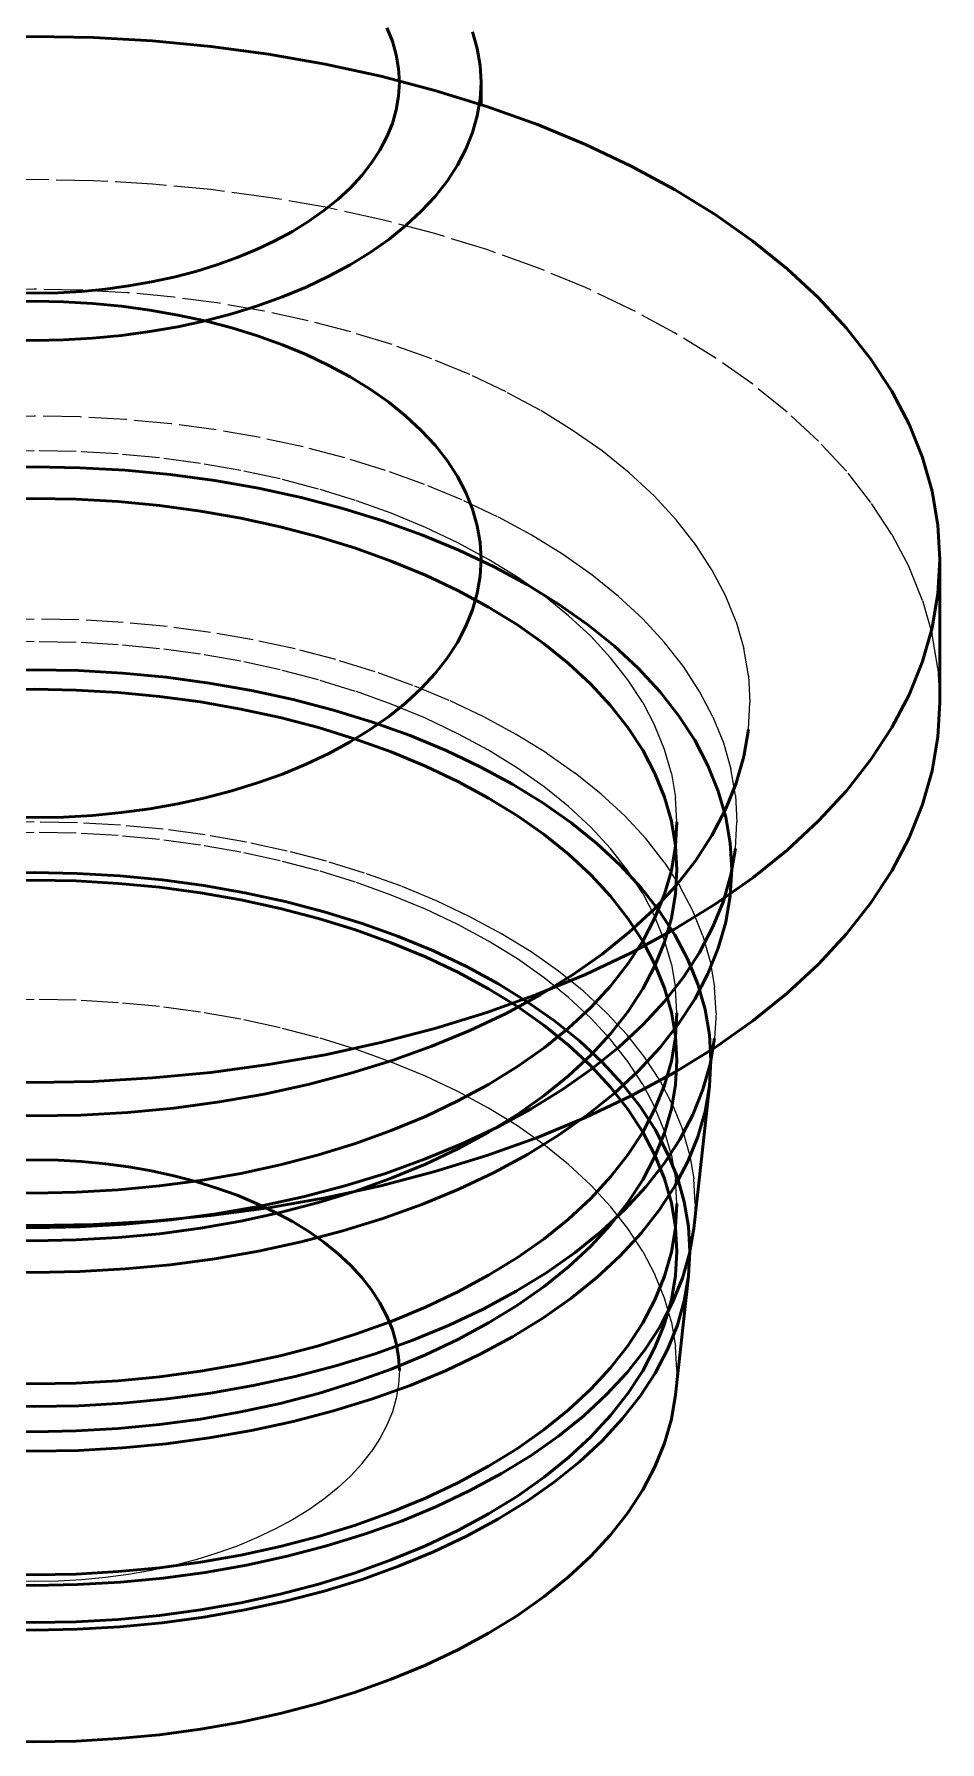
# Model space of a CAD drawing. Header units: millimetres. Extents: x 0 to 420, y 0 to 297.
# Drawn here: x 303 to 334, y 183.2 to 241.6 of the extents above; entities that cross this region are included whole.
import ezdxf

# ---------------------------------------------------------------- set-up
doc = ezdxf.new("R2010")
doc.units = ezdxf.units.MM
doc.linetypes.add('DASHED', pattern=[1.524, 1.27, -0.254])
doc.layers.add('OCULTA', color=8, linetype='DASHED', lineweight=25)
doc.layers.add('VISIBLE', color=7, linetype='CONTINUOUS', lineweight=50)

msp = doc.modelspace()

# ---------------------------------------------------------------- linework, layer by layer
at = {"layer": 'OCULTA'}
for p, q in [((303, 236.648), (300.973, 236.61)), ((305.027, 236.61), (303, 236.648)), ((307.046, 236.495), (305.027, 236.61)), ((309.048, 236.305), (307.046, 236.495)), ((311.023, 236.039), (309.048, 236.305)), ((312.965, 235.699), (311.023, 236.039)), ((314.863, 235.286), (312.965, 235.699)), ((316.711, 234.803), (314.863, 235.286)), ((318.5, 234.251), (316.711, 234.803)), ((320.223, 233.632), (318.5, 234.251)), ((321.872, 232.95), (320.223, 233.632)), ((303, 232.896), (301.398, 232.865)), ((304.602, 232.865), (303, 232.896)), ((306.198, 232.775), (304.602, 232.865)), ((307.78, 232.624), (306.198, 232.775)), ((309.341, 232.414), (307.78, 232.624)), ((323.44, 232.207), (321.872, 232.95)), ((310.875, 232.145), (309.341, 232.414)), ((312.376, 231.819), (310.875, 232.145)), ((324.92, 231.406), (323.44, 232.207)), ((313.836, 231.437), (312.376, 231.819)), ((315.25, 231.001), (313.836, 231.437)), ((316.611, 230.512), (315.25, 231.001)), ((326.307, 230.551), (324.92, 231.406)), ((317.915, 229.973), (316.611, 230.512)), ((327.594, 229.646), (326.307, 230.551)), ((319.154, 229.385), (317.915, 229.973)), ((320.324, 228.753), (319.154, 229.385)), ((328.776, 228.694), (327.594, 229.646)), ((303, 228.555), (301.427, 228.526)), ((304.573, 228.526), (303, 228.555)), ((306.14, 228.437), (304.573, 228.526)), ((321.42, 228.077), (320.324, 228.753)), ((329.847, 227.7), (328.776, 228.694)), ((307.693, 228.289), (306.14, 228.437)), ((309.226, 228.082), (307.693, 228.289)), ((310.732, 227.818), (309.226, 228.082)), ((322.437, 227.362), (321.42, 228.077)), ((303, 227.37), (301.561, 227.343)), ((304.439, 227.343), (303, 227.37)), ((305.872, 227.261), (304.439, 227.343)), ((312.205, 227.498), (310.732, 227.818)), ((313.639, 227.123), (312.205, 227.498)), ((323.371, 226.609), (322.437, 227.362)), ((330.803, 226.667), (329.847, 227.7)), ((307.292, 227.126), (305.872, 227.261)), ((308.694, 226.937), (307.292, 227.126)), ((310.072, 226.696), (308.694, 226.937)), ((315.027, 226.695), (313.639, 227.123)), ((311.419, 226.403), (310.072, 226.696)), ((312.73, 226.06), (311.419, 226.403)), ((316.363, 226.215), (315.027, 226.695)), ((317.643, 225.686), (316.363, 226.215)), ((324.218, 225.823), (323.371, 226.609)), ((331.64, 225.6), (330.803, 226.667)), ((314, 225.668), (312.73, 226.06)), ((315.223, 225.229), (314, 225.668)), ((318.86, 225.109), (317.643, 225.686)), ((324.218, 225.823), (324.973, 225.007)), ((332.355, 224.504), (331.64, 225.6)), ((316.393, 224.745), (315.223, 225.229)), ((320.008, 224.488), (318.86, 225.109)), ((325.635, 224.164), (324.973, 225.007)), ((317.506, 224.218), (316.393, 224.745)), ((321.084, 223.825), (320.008, 224.488)), ((332.355, 224.504), (332.944, 223.383)), ((318.556, 223.65), (317.506, 224.218)), ((322.083, 223.122), (321.084, 223.825)), ((326.2, 223.297), (325.635, 224.164)), ((319.54, 223.043), (318.556, 223.65)), ((326.665, 222.412), (326.2, 223.297)), ((333.404, 222.242), (332.944, 223.383)), ((320.454, 222.4), (319.54, 223.043)), ((323, 222.384), (322.083, 223.122)), ((321.292, 221.725), (320.454, 222.4)), ((323, 222.384), (323.831, 221.612)), ((327.029, 221.51), (326.665, 222.412)), ((333.404, 222.242), (333.735, 221.087)), ((303, 221.611), (301.474, 221.582)), ((304.526, 221.582), (303, 221.611)), ((306.046, 221.496), (304.526, 221.582)), ((307.553, 221.352), (306.046, 221.496)), ((321.292, 221.725), (322.053, 221.019)), ((324.573, 220.81), (323.831, 221.612)), ((327.029, 221.51), (327.29, 220.597)), ((309.041, 221.152), (307.553, 221.352)), ((310.502, 220.896), (309.041, 221.152)), ((322.731, 220.286), (322.053, 221.019)), ((333.934, 219.921), (333.735, 221.087)), ((303, 220.838), (301.561, 220.811)), ((304.439, 220.811), (303, 220.838)), ((305.872, 220.729), (304.439, 220.811)), ((307.292, 220.594), (305.872, 220.729)), ((308.694, 220.405), (307.292, 220.594)), ((310.072, 220.164), (308.694, 220.405)), ((311.932, 220.585), (310.502, 220.896)), ((313.323, 220.221), (311.932, 220.585)), ((325.223, 219.983), (324.573, 220.81)), ((327.448, 219.676), (327.29, 220.597)), ((311.419, 219.871), (310.072, 220.164)), ((312.73, 219.528), (311.419, 219.871)), ((314.67, 219.806), (313.323, 220.221)), ((315.967, 219.34), (314.67, 219.806)), ((323.325, 219.529), (322.731, 220.286)), ((325.777, 219.132), (325.223, 219.983)), ((333.934, 219.921), (334, 218.751)), ((314, 219.136), (312.73, 219.528)), ((317.208, 218.827), (315.967, 219.34)), ((323.832, 218.751), (323.325, 219.529)), ((327.448, 219.676), (327.5, 218.751)), ((315.223, 218.697), (314, 219.136)), ((316.393, 218.213), (315.223, 218.697)), ((318.389, 218.267), (317.208, 218.827)), ((323.832, 218.751), (324.25, 217.956)), ((326.234, 218.262), (325.777, 219.132)), ((327.448, 217.825), (327.5, 218.751)), ((317.506, 217.686), (316.393, 218.213)), ((319.503, 217.664), (318.389, 218.267)), ((326.234, 218.262), (326.591, 217.377)), ((318.556, 217.118), (317.506, 217.686)), ((320.547, 217.021), (319.503, 217.664)), ((324.577, 217.146), (324.25, 217.956)), ((319.54, 216.511), (318.556, 217.118)), ((320.547, 217.021), (321.516, 216.339)), ((324.812, 216.326), (324.577, 217.146)), ((326.591, 217.377), (326.848, 216.481)), ((320.454, 215.868), (319.54, 216.511)), ((322.406, 215.622), (321.516, 216.339)), ((324.812, 216.326), (324.953, 215.499)), ((327.002, 215.576), (326.848, 216.481)), ((321.292, 215.193), (320.454, 215.868)), ((321.292, 215.193), (322.053, 214.487)), ((323.212, 214.874), (322.406, 215.622)), ((325, 214.668), (324.953, 215.499)), ((327.002, 215.576), (327.054, 214.668)), ((303, 214.667), (301.52, 214.639)), ((304.48, 214.639), (303, 214.667)), ((305.953, 214.555), (304.48, 214.639)), ((307.414, 214.416), (305.953, 214.555)), ((322.731, 213.754), (322.053, 214.487)), ((323.212, 214.874), (323.932, 214.096)), ((327.002, 213.76), (327.054, 214.668)), ((303, 214.306), (301.561, 214.279)), ((304.439, 214.279), (303, 214.306)), ((305.872, 214.197), (304.439, 214.279)), ((307.292, 214.062), (305.872, 214.197)), ((308.694, 213.873), (307.292, 214.062)), ((308.856, 214.222), (307.414, 214.416)), ((310.273, 213.974), (308.856, 214.222)), ((311.658, 213.672), (310.273, 213.974)), ((324.563, 213.293), (323.932, 214.096)), ((310.072, 213.632), (308.694, 213.873)), ((311.419, 213.339), (310.072, 213.632)), ((312.73, 212.996), (311.419, 213.339)), ((313.007, 213.32), (311.658, 213.672)), ((314.312, 212.917), (313.007, 213.32)), ((323.325, 212.997), (322.731, 213.754)), ((314, 212.604), (312.73, 212.996)), ((315.57, 212.465), (314.312, 212.917)), ((323.832, 212.219), (323.325, 212.997)), ((324.563, 213.293), (325.101, 212.468)), ((315.223, 212.165), (314, 212.604)), ((316.393, 211.681), (315.223, 212.165)), ((316.773, 211.967), (315.57, 212.465)), ((323.832, 212.219), (324.25, 211.424)), ((325.544, 211.624), (325.101, 212.468)), ((317.506, 211.154), (316.393, 211.681)), ((317.918, 211.425), (316.773, 211.967)), ((325.891, 210.765), (325.544, 211.624)), ((318.556, 210.586), (317.506, 211.154)), ((318.998, 210.841), (317.918, 211.425)), ((324.577, 210.614), (324.25, 211.424)), ((319.54, 209.979), (318.556, 210.586)), ((320.01, 210.217), (318.998, 210.841)), ((324.812, 209.794), (324.577, 210.614)), ((325.891, 210.765), (326.14, 209.895)), ((320.454, 209.336), (319.54, 209.979)), ((320.95, 209.556), (320.01, 210.217)), ((324.812, 209.794), (324.953, 208.967)), ((326.14, 209.895), (326.289, 209.017)), ((321.292, 208.661), (320.454, 209.336)), ((321.812, 208.861), (320.95, 209.556)), ((321.292, 208.661), (322.053, 207.955)), ((322.594, 208.135), (321.812, 208.861)), ((325, 208.136), (324.953, 208.967)), ((326.339, 208.136), (326.289, 209.017)), ((303, 208.59), (301.561, 208.563)), ((304.439, 208.563), (303, 208.59)), ((305.872, 208.482), (304.439, 208.563)), ((307.292, 208.346), (305.872, 208.482)), ((308.694, 208.158), (307.292, 208.346)), ((310.072, 207.916), (308.694, 208.158)), ((323.292, 207.382), (322.594, 208.135)), ((326.339, 208.136), (326.289, 207.255)), ((311.419, 207.624), (310.072, 207.916)), ((312.73, 207.281), (311.419, 207.624)), ((322.731, 207.222), (322.053, 207.955)), ((314, 206.889), (312.73, 207.281)), ((315.223, 206.45), (314, 206.889)), ((323.325, 206.465), (322.731, 207.222)), ((323.903, 206.603), (323.292, 207.382)), ((316.393, 205.966), (315.223, 206.45)), ((323.832, 205.687), (323.325, 206.465)), ((324.424, 205.803), (323.903, 206.603)), ((317.506, 205.438), (316.393, 205.966)), ((324.854, 204.985), (324.424, 205.803)), ((318.556, 204.87), (317.506, 205.438)), ((323.832, 205.687), (324.25, 204.892)), ((319.54, 204.264), (318.556, 204.87)), ((324.577, 204.082), (324.25, 204.892)), ((324.854, 204.985), (325.19, 204.153)), ((320.454, 203.621), (319.54, 204.264)), ((324.812, 203.262), (324.577, 204.082)), ((325.431, 203.309), (325.19, 204.153)), ((321.292, 202.945), (320.454, 203.621)), ((321.292, 202.945), (322.053, 202.24)), ((324.812, 203.262), (324.953, 202.435)), ((325.431, 203.309), (325.577, 202.459)), ((322.731, 201.507), (322.053, 202.24)), ((325, 201.604), (324.953, 202.435)), ((325.625, 201.604), (325.577, 202.459)), ((323.325, 200.749), (322.731, 201.507)), ((325.625, 201.604), (325.577, 200.75)), ((323.832, 199.972), (323.325, 200.749)), ((323.832, 199.972), (324.25, 199.176)), ((324.577, 198.367), (324.25, 199.176)), ((324.812, 197.547), (324.577, 198.367)), ((324.812, 197.547), (324.953, 196.719)), ((325, 195.889), (324.953, 196.719)), ((315.5, 195.889), (315.473, 195.417)), ((325, 195.889), (324.953, 195.058)), ((315.473, 195.417), (315.393, 194.947)), ((315.393, 194.947), (315.26, 194.481)), ((315.074, 194.021), (314.837, 193.569)), ((315.26, 194.481), (315.074, 194.021)), ((314.837, 193.569), (314.548, 193.127)), ((314.211, 192.697), (314.548, 193.127)), ((313.825, 192.28), (313.393, 191.879)), ((314.211, 192.697), (313.825, 192.28)), ((313.393, 191.879), (312.917, 191.495)), ((312.398, 191.13), (311.839, 190.786)), ((312.917, 191.495), (312.398, 191.13)), ((311.839, 190.786), (311.242, 190.463)), ((310.61, 190.163), (309.945, 189.888)), ((311.242, 190.463), (310.61, 190.163)), ((308.529, 189.416), (307.784, 189.221)), ((309.25, 189.639), (308.529, 189.416)), ((309.945, 189.888), (309.25, 189.639)), ((305.439, 188.811), (304.632, 188.734)), ((306.235, 188.918), (305.439, 188.811)), ((307.018, 189.055), (306.235, 188.918)), ((307.784, 189.221), (307.018, 189.055)), ((303, 188.672), (302.182, 188.687)), ((303.818, 188.687), (303, 188.672)), ((304.632, 188.734), (303.818, 188.687))]:
    msp.add_line(p, q, dxfattribs=at)
at = {"layer": 'VISIBLE'}
for p, q in [((303, 241.547), (300.973, 241.509)), ((305.027, 241.509), (303, 241.547)), ((307.046, 241.394), (305.027, 241.509)), ((309.048, 241.204), (307.046, 241.394)), ((315.074, 241.847), (315.26, 241.387)), ((315.26, 241.387), (315.393, 240.922)), ((318.006, 241.703), (318.169, 241.133)), ((318.006, 241.703), (318.169, 241.133)), ((311.023, 240.938), (309.048, 241.204)), ((312.965, 240.598), (311.023, 240.938)), ((315.473, 240.452), (315.393, 240.922)), ((318.169, 241.133), (318.267, 240.557)), ((318.169, 241.133), (318.169, 241.133)), ((318.169, 241.133), (318.267, 240.557)), ((314.863, 240.185), (312.965, 240.598)), ((316.711, 239.702), (314.863, 240.185)), ((315.5, 239.98), (315.473, 240.452)), ((318.3, 239.98), (318.267, 240.557)), ((318.267, 240.557), (318.267, 240.557)), ((318.267, 240.557), (318.3, 239.98)), ((315.5, 239.98), (315.473, 239.508)), ((318.5, 239.15), (316.711, 239.702)), ((318.3, 239.98), (318.267, 239.402)), ((318.3, 239.98), (318.3, 239.98)), ((318.3, 239.98), (318.3, 239.211)), ((315.393, 239.038), (315.26, 238.572)), ((315.473, 239.508), (315.393, 239.038)), ((318.169, 238.827), (318.267, 239.402)), ((318.3, 239.211), (318.3, 239.211)), ((318.3, 239.211), (318.3, 239.211)), ((318.3, 239.211), (318.3, 239.211)), ((318.3, 239.211), (318.3, 239.211)), ((318.3, 239.211), (318.3, 239.211)), ((318.3, 239.211), (318.3, 239.211)), ((318.3, 239.211), (318.3, 239.211)), ((318.3, 239.211), (318.3, 239.211)), ((318.3, 239.211), (318.3, 239.211)), ((318.3, 239.211), (318.3, 239.211)), ((318.3, 239.211), (318.3, 239.211)), ((318.3, 239.211), (318.3, 239.211)), ((318.3, 239.211), (318.3, 239.211)), ((318.3, 239.211), (318.5, 239.15)), ((320.223, 238.531), (318.5, 239.15)), ((318.5, 239.15), (318.5, 239.15)), ((318.5, 239.15), (320.223, 238.531)), ((315.26, 238.572), (315.074, 238.112)), ((318.169, 238.827), (318.006, 238.256)), ((321.872, 237.849), (320.223, 238.531)), ((320.223, 238.531), (320.223, 238.531)), ((320.223, 238.531), (321.872, 237.849)), ((315.074, 238.112), (314.837, 237.66)), ((318.006, 238.256), (317.779, 237.693)), ((323.44, 237.106), (321.872, 237.849)), ((321.872, 237.849), (321.872, 237.849)), ((321.872, 237.849), (323.44, 237.106)), ((314.837, 237.66), (314.548, 237.218)), ((317.488, 237.14), (317.779, 237.693)), ((314.211, 236.788), (313.825, 236.371)), ((314.211, 236.788), (314.548, 237.218)), ((317.488, 237.14), (317.135, 236.599)), ((324.92, 236.305), (323.44, 237.106)), ((323.44, 237.106), (323.44, 237.106)), ((323.44, 237.106), (324.92, 236.305)), ((313.825, 236.371), (313.393, 235.97)), ((317.135, 236.599), (316.722, 236.073)), ((326.307, 235.45), (324.92, 236.305)), ((324.92, 236.305), (324.92, 236.305)), ((324.92, 236.305), (326.307, 235.45)), ((312.917, 235.586), (312.398, 235.221)), ((313.393, 235.97), (312.917, 235.586)), ((316.25, 235.563), (315.721, 235.072)), ((316.722, 236.073), (316.25, 235.563)), ((312.398, 235.221), (311.839, 234.876)), ((315.721, 235.072), (315.138, 234.602)), ((327.594, 234.545), (326.307, 235.45)), ((326.307, 235.45), (326.307, 235.45)), ((326.307, 235.45), (327.594, 234.545)), ((311.242, 234.554), (310.61, 234.254)), ((311.839, 234.876), (311.242, 234.554)), ((315.138, 234.602), (314.503, 234.155)), ((328.776, 233.593), (327.594, 234.545)), ((327.594, 234.545), (327.594, 234.545)), ((327.594, 234.545), (328.776, 233.593)), ((309.945, 233.979), (309.25, 233.73)), ((310.61, 234.254), (309.945, 233.979)), ((314.503, 234.155), (313.819, 233.733)), ((307.784, 233.312), (307.018, 233.146)), ((308.529, 233.507), (307.784, 233.312)), ((309.25, 233.73), (308.529, 233.507)), ((313.088, 233.338), (312.314, 232.971)), ((313.819, 233.733), (313.088, 233.338)), ((329.847, 232.599), (328.776, 233.593)), ((328.776, 233.593), (328.776, 233.593)), ((328.776, 233.593), (329.847, 232.599)), ((303, 232.763), (302.182, 232.778)), ((303.818, 232.778), (303, 232.763)), ((304.632, 232.824), (303.818, 232.778)), ((305.439, 232.901), (304.632, 232.824)), ((306.235, 233.009), (305.439, 232.901)), ((307.018, 233.146), (306.235, 233.009)), ((311.5, 232.635), (310.65, 232.33)), ((312.314, 232.971), (311.5, 232.635)), ((330.803, 231.566), (329.847, 232.599)), ((329.847, 232.599), (329.847, 232.599)), ((329.847, 232.599), (330.803, 231.566)), ((303, 232.483), (301.999, 232.464)), ((304.001, 232.464), (303, 232.483)), ((304.997, 232.407), (304.001, 232.464)), ((305.985, 232.313), (304.997, 232.407)), ((306.96, 232.182), (305.985, 232.313)), ((307.918, 232.014), (306.96, 232.182)), ((308.855, 231.811), (307.918, 232.014)), ((309.767, 232.057), (308.855, 231.818)), ((310.65, 232.33), (309.767, 232.057)), ((306.96, 231.447), (305.985, 231.316)), ((307.918, 231.615), (306.96, 231.447)), ((308.855, 231.818), (307.918, 231.615)), ((309.767, 231.572), (308.855, 231.811)), ((310.65, 231.3), (309.767, 231.572)), ((331.64, 230.499), (330.803, 231.566)), ((330.803, 231.566), (330.803, 231.566)), ((330.803, 231.566), (331.64, 230.499)), ((303, 231.146), (301.999, 231.165)), ((304.001, 231.165), (303, 231.146)), ((304.997, 231.222), (304.001, 231.165)), ((305.985, 231.316), (304.997, 231.222)), ((311.5, 230.994), (310.65, 231.3)), ((312.314, 230.658), (311.5, 230.994)), ((313.088, 230.291), (312.314, 230.658)), ((313.819, 229.896), (313.088, 230.291)), ((332.355, 229.403), (331.64, 230.499)), ((331.64, 230.499), (331.64, 230.499)), ((331.64, 230.499), (332.355, 229.403)), ((314.503, 229.474), (313.819, 229.896)), ((315.138, 229.027), (314.503, 229.474)), ((332.355, 229.403), (332.944, 228.282)), ((332.355, 229.403), (332.355, 229.403)), ((332.355, 229.403), (332.944, 228.282)), ((315.721, 228.557), (315.138, 229.027)), ((316.25, 228.066), (315.721, 228.557)), ((316.25, 228.066), (316.722, 227.557)), ((333.404, 227.141), (332.944, 228.282)), ((332.944, 228.282), (332.944, 228.282)), ((332.944, 228.282), (333.404, 227.141)), ((317.135, 227.03), (316.722, 227.557)), ((303, 226.819), (301.439, 226.79)), ((304.561, 226.79), (303, 226.819)), ((306.116, 226.701), (304.561, 226.79)), ((317.135, 227.03), (317.488, 226.489)), ((333.404, 227.141), (333.735, 225.986)), ((333.404, 227.141), (333.404, 227.141)), ((333.404, 227.141), (333.735, 225.986)), ((307.658, 226.555), (306.116, 226.701)), ((309.179, 226.35), (307.658, 226.555)), ((310.674, 226.088), (309.179, 226.35)), ((317.488, 226.489), (317.779, 225.936)), ((303, 225.737), (301.561, 225.71)), ((304.439, 225.71), (303, 225.737)), ((305.872, 225.628), (304.439, 225.71)), ((307.292, 225.493), (305.872, 225.628)), ((312.137, 225.77), (310.674, 226.088)), ((313.56, 225.398), (312.137, 225.77)), ((318.006, 225.373), (317.779, 225.936)), ((333.934, 224.82), (333.735, 225.986)), ((333.735, 225.986), (333.735, 225.986)), ((333.735, 225.986), (333.934, 224.82)), ((308.694, 225.304), (307.292, 225.493)), ((310.072, 225.063), (308.694, 225.304)), ((311.419, 224.77), (310.072, 225.063)), ((314.937, 224.973), (313.56, 225.398)), ((318.006, 225.373), (318.169, 224.803)), ((312.73, 224.427), (311.419, 224.77)), ((314, 224.035), (312.73, 224.427)), ((316.264, 224.496), (314.937, 224.973)), ((317.534, 223.971), (316.264, 224.496)), ((318.169, 224.803), (318.267, 224.227)), ((333.934, 224.82), (334, 223.65)), ((333.934, 224.82), (333.934, 224.82)), ((333.934, 224.82), (334, 223.65)), ((315.223, 223.596), (314, 224.035)), ((318.742, 223.399), (317.534, 223.971)), ((318.3, 223.65), (318.267, 224.227)), ((316.393, 223.112), (315.223, 223.596)), ((318.3, 223.65), (318.267, 223.072)), ((319.882, 222.782), (318.742, 223.399)), ((333.934, 222.479), (334, 223.65)), ((334, 223.65), (334, 223.65)), ((334, 223.65), (334, 218.751)), ((317.506, 222.585), (316.393, 223.112)), ((318.169, 222.497), (318.267, 223.072)), ((320.95, 222.124), (319.882, 222.782)), ((318.556, 222.017), (317.506, 222.585)), ((318.169, 222.497), (318.006, 221.926)), ((321.941, 221.426), (320.95, 222.124)), ((333.934, 222.479), (333.735, 221.313)), ((318.006, 221.926), (317.779, 221.363)), ((319.54, 221.41), (318.556, 222.017)), ((317.488, 220.81), (317.779, 221.363)), ((320.454, 220.767), (319.54, 221.41)), ((322.851, 220.693), (321.941, 221.426)), ((333.735, 221.313), (333.404, 220.158)), ((317.488, 220.81), (317.135, 220.269)), ((321.292, 220.092), (320.454, 220.767)), ((322.851, 220.693), (323.676, 219.927)), ((303, 219.875), (301.485, 219.846)), ((304.515, 219.846), (303, 219.875)), ((306.023, 219.761), (304.515, 219.846)), ((307.518, 219.618), (306.023, 219.761)), ((316.722, 219.743), (316.25, 219.233)), ((317.135, 220.269), (316.722, 219.743)), ((321.292, 220.092), (322.053, 219.386)), ((324.413, 219.132), (323.676, 219.927)), ((333.404, 220.158), (332.944, 219.017)), ((303, 219.205), (301.561, 219.178)), ((304.439, 219.178), (303, 219.205)), ((305.872, 219.096), (304.439, 219.178)), ((308.994, 219.419), (307.518, 219.618)), ((310.445, 219.165), (308.994, 219.419)), ((311.863, 218.857), (310.445, 219.165)), ((316.25, 219.233), (315.721, 218.742)), ((322.731, 218.653), (322.053, 219.386)), ((307.292, 218.961), (305.872, 219.096)), ((308.694, 218.772), (307.292, 218.961)), ((310.072, 218.531), (308.694, 218.772)), ((313.244, 218.496), (311.863, 218.857)), ((315.721, 218.742), (315.138, 218.272)), ((323.325, 217.896), (322.731, 218.653)), ((325.058, 218.31), (324.413, 219.132)), ((332.355, 217.897), (332.944, 219.017)), ((333.934, 217.58), (334, 218.751)), ((334, 218.751), (333.934, 217.58)), ((334, 218.751), (334, 218.751)), ((311.419, 218.238), (310.072, 218.531)), ((312.73, 217.895), (311.419, 218.238)), ((314.58, 218.084), (313.244, 218.496)), ((315.138, 218.272), (314.503, 217.825)), ((315.867, 217.621), (314.58, 218.084)), ((325.608, 217.466), (325.058, 218.31)), ((314, 217.503), (312.73, 217.895)), ((313.819, 217.403), (313.088, 217.008)), ((314.503, 217.825), (313.819, 217.403)), ((315.223, 217.064), (314, 217.503)), ((317.099, 217.112), (315.867, 217.621)), ((323.832, 217.118), (323.325, 217.896)), ((326.061, 216.603), (325.608, 217.466)), ((327.448, 217.825), (327.29, 216.904)), ((332.355, 217.897), (331.64, 216.8)), ((333.934, 217.58), (333.735, 216.414)), ((333.934, 217.58), (333.735, 216.414)), ((333.934, 217.58), (333.934, 217.58)), ((313.088, 217.008), (312.314, 216.642)), ((316.393, 216.58), (315.223, 217.064)), ((318.271, 216.557), (317.099, 217.112)), ((323.832, 217.118), (324.25, 216.323)), ((327.29, 216.904), (327.029, 215.991)), ((311.5, 216.305), (310.65, 216)), ((312.314, 216.642), (311.5, 216.305)), ((317.506, 216.053), (316.393, 216.58)), ((319.377, 215.958), (318.271, 216.557)), ((324.577, 215.513), (324.25, 216.323)), ((326.061, 216.603), (326.416, 215.724)), ((331.64, 216.8), (330.803, 215.734)), ((333.735, 216.414), (333.404, 215.259)), ((333.735, 216.414), (333.404, 215.259)), ((333.735, 216.414), (333.735, 216.414)), ((309.767, 215.727), (308.855, 215.489)), ((310.65, 216), (309.767, 215.727)), ((318.556, 215.485), (317.506, 216.053)), ((320.413, 215.32), (319.377, 215.958)), ((326.416, 215.724), (326.671, 214.834)), ((327.029, 215.991), (326.665, 215.09)), ((330.803, 215.734), (329.847, 214.701)), ((306.96, 215.117), (305.985, 214.986)), ((307.918, 215.285), (306.96, 215.117)), ((308.855, 215.489), (307.918, 215.285)), ((319.54, 214.878), (318.556, 215.485)), ((321.375, 214.643), (320.413, 215.32)), ((324.812, 214.693), (324.577, 215.513)), ((326.665, 215.09), (326.2, 214.204)), ((333.404, 215.259), (332.944, 214.118)), ((333.404, 215.259), (332.944, 214.118)), ((333.404, 215.259), (333.404, 215.259)), ((303, 214.816), (301.999, 214.835)), ((304.001, 214.835), (303, 214.816)), ((304.997, 214.892), (304.001, 214.835)), ((305.985, 214.986), (304.997, 214.892)), ((320.454, 214.235), (319.54, 214.878)), ((322.257, 213.932), (321.375, 214.643)), ((324.812, 214.693), (324.953, 213.866)), ((325, 214.668), (324.953, 213.837)), ((326.824, 213.937), (326.671, 214.834)), ((329.847, 214.701), (328.776, 213.706)), ((321.292, 213.56), (320.454, 214.235)), ((323.058, 213.189), (322.257, 213.932)), ((326.2, 214.204), (325.635, 213.338)), ((326.824, 213.937), (326.875, 213.035)), ((332.355, 212.998), (332.944, 214.118)), ((332.944, 214.118), (332.355, 212.998)), ((332.944, 214.118), (332.944, 214.118)), ((321.292, 213.56), (322.053, 212.854)), ((324.953, 213.837), (324.812, 213.01)), ((325, 213.035), (324.953, 213.866)), ((325.635, 213.338), (324.973, 212.494)), ((327.002, 213.76), (326.848, 212.855)), ((328.776, 213.706), (327.594, 212.754)), ((303, 212.931), (301.532, 212.903)), ((304.468, 212.903), (303, 212.931)), ((305.93, 212.82), (304.468, 212.903)), ((307.379, 212.682), (305.93, 212.82)), ((322.731, 212.121), (322.053, 212.854)), ((323.058, 213.189), (323.772, 212.417)), ((324.812, 213.01), (324.577, 212.19)), ((325, 213.035), (324.953, 212.204)), ((327.594, 212.754), (326.307, 211.849)), ((326.591, 211.959), (326.848, 212.855)), ((326.824, 212.134), (326.875, 213.035)), ((332.355, 212.998), (331.64, 211.901)), ((332.355, 212.998), (331.64, 211.901)), ((332.355, 212.998), (332.355, 212.998)), ((303, 212.673), (301.561, 212.646)), ((304.439, 212.646), (303, 212.673)), ((305.872, 212.564), (304.439, 212.646)), ((307.292, 212.429), (305.872, 212.564)), ((308.694, 212.24), (307.292, 212.429)), ((308.81, 212.489), (307.379, 212.682)), ((310.072, 211.999), (308.694, 212.24)), ((310.215, 212.243), (308.81, 212.489)), ((311.59, 211.944), (310.215, 212.243)), ((324.398, 211.62), (323.772, 212.417)), ((324.973, 212.494), (324.218, 211.678)), ((324.577, 212.19), (324.25, 211.381)), ((324.953, 212.204), (324.812, 211.377)), ((326.824, 212.134), (326.671, 211.236)), ((311.419, 211.706), (310.072, 211.999)), ((312.73, 211.363), (311.419, 211.706)), ((312.928, 211.594), (311.59, 211.944)), ((314.223, 211.194), (312.928, 211.594)), ((323.325, 211.364), (322.731, 212.121)), ((324.218, 211.678), (323.371, 210.892)), ((324.398, 211.62), (324.932, 210.801)), ((326.307, 211.849), (324.92, 210.994)), ((326.591, 211.959), (326.234, 211.074)), ((331.64, 211.901), (330.803, 210.835)), ((331.64, 211.901), (330.803, 210.835)), ((331.64, 211.901), (331.64, 211.901)), ((314, 210.971), (312.73, 211.363)), ((315.223, 210.532), (314, 210.971)), ((315.471, 210.747), (314.223, 211.194)), ((323.832, 210.586), (323.325, 211.364)), ((324.92, 210.994), (323.44, 210.193)), ((323.832, 210.585), (324.25, 211.381)), ((324.812, 211.377), (324.577, 210.557)), ((326.234, 211.074), (325.777, 210.204)), ((326.416, 210.346), (326.671, 211.236)), ((316.393, 210.048), (315.223, 210.532)), ((316.665, 210.253), (315.471, 210.747)), ((323.371, 210.892), (322.437, 210.14)), ((323.832, 210.585), (323.325, 209.807)), ((323.832, 210.586), (324.25, 209.791)), ((324.577, 210.557), (324.25, 209.748)), ((324.932, 210.801), (325.372, 209.964)), ((330.803, 210.835), (329.847, 209.802)), ((330.803, 210.835), (329.847, 209.802)), ((330.803, 210.835), (330.803, 210.835)), ((317.506, 209.521), (316.393, 210.048)), ((317.8, 209.715), (316.665, 210.253)), ((322.437, 210.14), (321.42, 209.424)), ((323.44, 210.193), (321.872, 209.45)), ((323.325, 209.807), (322.731, 209.05)), ((325.777, 210.204), (325.223, 209.354)), ((325.372, 209.964), (325.716, 209.112)), ((326.416, 210.346), (326.061, 209.468)), ((329.847, 209.802), (328.776, 208.807)), ((329.847, 209.802), (328.776, 208.807)), ((329.847, 209.802), (329.847, 209.802)), ((318.556, 208.953), (317.506, 209.521)), ((318.872, 209.135), (317.8, 209.715)), ((321.872, 209.45), (320.223, 208.768)), ((321.42, 209.424), (320.324, 208.749)), ((323.832, 208.952), (324.25, 209.748)), ((324.577, 208.981), (324.25, 209.791)), ((325.223, 209.354), (324.573, 208.526)), ((326.061, 209.468), (325.608, 208.604)), ((320.223, 208.768), (318.5, 208.15)), ((319.54, 208.346), (318.556, 208.953)), ((319.876, 208.516), (318.872, 209.135)), ((320.324, 208.749), (319.154, 208.116)), ((322.731, 209.05), (322.053, 208.317)), ((323.832, 208.952), (323.325, 208.174)), ((324.812, 208.161), (324.577, 208.981)), ((325.963, 208.249), (325.716, 209.112)), ((328.776, 208.807), (327.594, 207.855)), ((328.776, 208.807), (327.594, 207.855)), ((328.776, 208.807), (328.776, 208.807)), ((318.5, 208.15), (316.711, 207.597)), ((319.154, 208.116), (317.915, 207.529)), ((320.454, 207.704), (319.54, 208.346)), ((320.808, 207.86), (319.876, 208.516)), ((321.292, 207.611), (322.053, 208.317)), ((323.325, 208.174), (322.731, 207.417)), ((324.573, 208.526), (323.831, 207.724)), ((324.812, 208.161), (324.953, 207.334)), ((325, 208.136), (324.953, 207.305)), ((325.608, 208.604), (325.058, 207.76)), ((325.963, 208.249), (326.111, 207.378)), ((316.711, 207.597), (314.863, 207.114)), ((317.915, 207.529), (316.611, 206.989)), ((321.292, 207.028), (320.454, 207.704)), ((321.292, 207.611), (320.454, 206.936)), ((321.664, 207.171), (320.808, 207.86)), ((323, 206.953), (323.831, 207.724)), ((325.058, 207.76), (324.413, 206.939)), ((327.594, 207.855), (326.307, 206.95)), ((327.594, 207.855), (326.307, 206.95)), ((327.594, 207.855), (327.594, 207.855)), ((314.863, 207.114), (312.965, 206.702)), ((316.611, 206.989), (315.25, 206.501)), ((320.454, 206.936), (319.54, 206.293)), ((321.292, 207.028), (322.053, 206.322)), ((322.439, 206.451), (321.664, 207.171)), ((322.731, 207.417), (322.053, 206.684)), ((323, 206.953), (322.083, 206.214)), ((324.413, 206.939), (323.676, 206.143)), ((324.953, 207.305), (324.812, 206.478)), ((326.307, 206.95), (324.92, 206.095)), ((325, 206.503), (324.953, 207.334)), ((326.161, 206.503), (326.111, 207.378)), ((326.289, 207.255), (326.14, 206.377)), ((326.229, 206.902), (326.161, 206.5)), ((326.307, 206.95), (326.229, 206.902)), ((326.229, 206.902), (326.229, 206.902)), ((326.229, 206.902), (326.229, 206.902)), ((326.229, 206.902), (326.229, 206.902)), ((326.229, 206.902), (326.229, 206.902)), ((326.229, 206.902), (326.229, 206.902)), ((326.229, 206.902), (326.229, 206.902)), ((326.229, 206.902), (326.229, 206.902)), ((326.229, 206.902), (326.229, 206.902)), ((326.229, 206.902), (326.229, 206.902)), ((326.307, 206.95), (326.307, 206.95)), ((311.023, 206.362), (309.048, 206.096)), ((312.965, 206.702), (311.023, 206.362)), ((315.25, 206.501), (313.836, 206.064)), ((319.54, 206.293), (318.556, 205.687)), ((321.292, 205.978), (322.053, 206.684)), ((322.731, 205.589), (322.053, 206.322)), ((322.439, 206.451), (323.132, 205.703)), ((324.812, 206.478), (324.577, 205.658)), ((325, 206.503), (324.953, 205.672)), ((325.891, 205.507), (326.14, 206.377)), ((326.161, 206.503), (326.111, 205.629)), ((326.161, 206.5), (326.111, 205.629)), ((326.161, 206.5), (326.161, 206.5)), ((303, 205.752), (300.973, 205.79)), ((305.027, 205.79), (303, 205.752)), ((307.046, 205.905), (305.027, 205.79)), ((309.048, 206.096), (307.046, 205.905)), ((313.836, 206.064), (312.376, 205.682)), ((321.292, 205.978), (320.454, 205.303)), ((322.083, 206.214), (321.084, 205.512)), ((322.851, 205.377), (323.676, 206.143)), ((323.738, 204.931), (323.132, 205.703)), ((324.92, 206.095), (323.44, 205.294)), ((310.875, 205.356), (309.341, 205.088)), ((312.376, 205.682), (310.875, 205.356)), ((317.506, 205.118), (316.393, 204.591)), ((318.556, 205.687), (317.506, 205.118)), ((320.454, 205.303), (319.54, 204.66)), ((321.084, 205.512), (320.008, 204.848)), ((323.44, 205.294), (321.872, 204.551)), ((322.851, 205.377), (321.941, 204.644)), ((323.325, 204.832), (322.731, 205.589)), ((324.577, 205.658), (324.25, 204.849)), ((324.953, 205.672), (324.812, 204.845)), ((325.891, 205.507), (325.544, 204.649)), ((326.111, 205.629), (325.577, 200.75)), ((325.963, 204.758), (326.111, 205.629)), ((326.111, 205.629), (326.111, 205.629)), ((303, 204.606), (301.398, 204.636)), ((304.602, 204.636), (303, 204.606)), ((306.198, 204.727), (304.602, 204.636)), ((307.78, 204.877), (306.198, 204.727)), ((309.341, 205.088), (307.78, 204.877)), ((316.393, 204.591), (315.223, 204.107)), ((319.54, 204.66), (318.556, 204.054)), ((320.008, 204.848), (318.86, 204.227)), ((321.872, 204.551), (320.223, 203.869)), ((321.941, 204.644), (320.95, 203.947)), ((323.832, 204.054), (323.325, 204.832)), ((324.255, 204.137), (323.738, 204.931)), ((323.832, 204.053), (324.25, 204.849)), ((324.812, 204.845), (324.577, 204.025)), ((325.544, 204.649), (325.101, 203.805)), ((325.963, 204.758), (325.716, 203.894)), ((315.223, 204.107), (314, 203.668)), ((318.556, 204.054), (317.506, 203.485)), ((318.86, 204.227), (317.643, 203.651)), ((323.832, 204.053), (323.325, 203.275)), ((323.832, 204.054), (324.25, 203.259)), ((324.577, 204.025), (324.25, 203.216)), ((324.682, 203.325), (324.255, 204.137)), ((314, 203.668), (312.73, 203.276)), ((317.643, 203.651), (316.363, 203.121)), ((317.506, 203.485), (316.393, 202.958)), ((320.223, 203.869), (318.5, 203.251)), ((320.95, 203.947), (319.882, 203.288)), ((325.101, 203.805), (324.563, 202.98)), ((325.716, 203.894), (325.372, 203.042)), ((303, 203.106), (302.182, 203.09)), ((303.818, 203.09), (303, 203.106)), ((304.632, 203.044), (303.818, 203.09)), ((305.439, 202.967), (304.632, 203.044)), ((306.235, 202.86), (305.439, 202.967)), ((307.018, 202.723), (306.235, 202.86)), ((311.419, 202.933), (310.072, 202.641)), ((312.73, 203.276), (311.419, 202.933)), ((316.363, 203.121), (315.027, 202.641)), ((316.393, 202.958), (315.223, 202.474)), ((318.5, 203.251), (316.711, 202.699)), ((319.882, 203.288), (318.742, 202.672)), ((323.325, 203.275), (322.731, 202.518)), ((323.832, 202.42), (324.25, 203.216)), ((324.563, 202.98), (323.932, 202.176)), ((324.577, 202.449), (324.25, 203.259)), ((324.682, 203.325), (325.015, 202.499)), ((325.372, 203.042), (324.932, 202.205)), ((307.292, 202.21), (305.872, 202.075)), ((307.784, 202.556), (307.018, 202.723)), ((308.694, 202.399), (307.292, 202.21)), ((308.529, 202.361), (307.784, 202.556)), ((309.25, 202.139), (308.529, 202.361)), ((310.072, 202.641), (308.694, 202.399)), ((313.639, 202.213), (312.205, 201.838)), ((314.863, 202.215), (312.965, 201.803)), ((315.027, 202.641), (313.639, 202.213)), ((315.223, 202.474), (314, 202.035)), ((316.711, 202.699), (314.863, 202.215)), ((318.742, 202.672), (317.534, 202.099)), ((322.731, 202.518), (322.053, 201.785)), ((323.832, 202.42), (323.325, 201.642)), ((324.932, 202.205), (324.398, 201.386)), ((324.812, 201.629), (324.577, 202.449)), ((325.254, 201.663), (325.015, 202.499)), ((303, 201.966), (301.561, 201.994)), ((304.439, 201.994), (303, 201.966)), ((305.872, 202.075), (304.439, 201.994)), ((309.945, 201.889), (309.25, 202.139)), ((310.61, 201.614), (309.945, 201.889)), ((311.242, 201.315), (310.61, 201.614)), ((312.205, 201.838), (310.732, 201.518)), ((312.965, 201.803), (311.023, 201.463)), ((312.73, 201.643), (311.419, 201.3)), ((314, 202.035), (312.73, 201.643)), ((317.534, 202.099), (316.264, 201.574)), ((321.292, 201.079), (322.053, 201.785)), ((323.325, 201.642), (322.731, 200.885)), ((323.932, 202.176), (323.212, 201.399)), ((324.812, 201.629), (324.953, 200.802)), ((325.254, 201.663), (325.398, 200.819)), ((307.693, 201.048), (306.14, 200.9)), ((309.048, 201.197), (307.046, 201.006)), ((309.226, 201.254), (307.693, 201.048)), ((311.023, 201.463), (309.048, 201.197)), ((310.732, 201.518), (309.226, 201.254)), ((311.419, 201.3), (310.072, 201.008)), ((311.839, 200.992), (311.242, 201.315)), ((314.937, 201.098), (313.56, 200.672)), ((316.264, 201.574), (314.937, 201.098)), ((321.292, 201.079), (320.454, 200.404)), ((323.212, 201.399), (322.406, 200.65)), ((324.398, 201.386), (323.772, 200.589)), ((325, 201.604), (324.953, 200.773)), ((303, 200.853), (300.973, 200.891)), ((303, 200.781), (301.427, 200.811)), ((305.027, 200.891), (303, 200.853)), ((304.573, 200.811), (303, 200.781)), ((306.14, 200.9), (304.573, 200.811)), ((307.046, 201.006), (305.027, 200.891)), ((307.292, 200.577), (305.872, 200.442)), ((308.694, 200.766), (307.292, 200.577)), ((310.072, 201.008), (308.694, 200.766)), ((312.398, 200.647), (311.839, 200.992)), ((313.56, 200.672), (312.137, 200.3)), ((312.917, 200.282), (312.398, 200.647)), ((322.406, 200.65), (321.516, 199.933)), ((322.731, 200.885), (322.053, 200.152)), ((323.772, 200.589), (323.058, 199.817)), ((324.953, 200.773), (324.812, 199.946)), ((325, 199.971), (324.953, 200.802)), ((325.446, 199.971), (325.398, 200.819)), ((325.431, 199.899), (325.577, 200.75)), ((325.577, 200.75), (325.446, 199.983)), ((325.577, 200.75), (325.577, 200.75)), ((303, 200.333), (301.561, 200.361)), ((304.439, 200.361), (303, 200.333)), ((305.872, 200.442), (304.439, 200.361)), ((310.674, 199.982), (309.179, 199.721)), ((312.137, 200.3), (310.674, 199.982)), ((313.393, 199.898), (312.917, 200.282)), ((313.825, 199.497), (313.393, 199.898)), ((320.454, 200.404), (319.54, 199.761)), ((320.547, 199.252), (321.516, 199.933)), ((321.292, 199.446), (322.053, 200.152)), ((324.812, 199.946), (324.577, 199.126)), ((325, 199.971), (324.953, 199.14)), ((325.431, 199.899), (325.19, 199.056)), ((325.446, 199.971), (325.398, 199.124)), ((325.446, 199.971), (325.398, 199.124)), ((325.446, 199.983), (325.446, 199.983)), ((325.446, 199.983), (325.446, 199.983)), ((325.446, 199.983), (325.446, 199.971)), ((325.446, 199.971), (325.446, 199.971)), ((303, 199.251), (301.439, 199.28)), ((304.561, 199.28), (303, 199.251)), ((306.116, 199.369), (304.561, 199.28)), ((307.658, 199.516), (306.116, 199.369)), ((309.179, 199.721), (307.658, 199.516)), ((314.211, 199.081), (313.825, 199.497)), ((319.54, 199.761), (318.556, 199.155)), ((321.292, 199.446), (320.454, 198.771)), ((323.058, 199.817), (322.257, 199.074)), ((314.211, 199.081), (314.548, 198.65)), ((318.556, 199.155), (317.506, 198.587)), ((320.547, 199.252), (319.503, 198.608)), ((320.454, 198.771), (319.54, 198.128)), ((322.257, 199.074), (321.375, 198.363)), ((324.577, 199.126), (324.25, 198.317)), ((324.953, 199.14), (324.812, 198.313)), ((325.19, 199.056), (324.854, 198.223)), ((325.398, 199.124), (324.953, 195.058)), ((325.254, 198.28), (325.398, 199.124)), ((325.398, 199.124), (325.398, 199.124)), ((314.837, 198.209), (314.548, 198.65)), ((315.074, 197.757), (314.837, 198.209)), ((317.506, 198.587), (316.393, 198.059)), ((319.503, 198.608), (318.389, 198.005)), ((319.54, 198.128), (318.556, 197.522)), ((321.375, 198.363), (320.413, 197.687)), ((323.832, 197.521), (324.25, 198.317)), ((324.854, 198.223), (324.424, 197.405)), ((324.812, 198.313), (324.577, 197.493)), ((325.254, 198.28), (325.015, 197.443)), ((315.223, 197.575), (314, 197.136)), ((315.074, 197.757), (315.26, 197.297)), ((316.393, 198.059), (315.223, 197.575)), ((318.389, 198.005), (317.208, 197.446)), ((318.556, 197.522), (317.506, 196.954)), ((320.413, 197.687), (319.377, 197.048)), ((323.832, 197.521), (323.325, 196.743)), ((314, 197.136), (312.73, 196.744)), ((315.26, 197.297), (315.393, 196.831)), ((317.208, 197.446), (315.967, 196.932)), ((317.506, 196.954), (316.393, 196.426)), ((319.377, 197.048), (318.271, 196.45)), ((324.424, 197.405), (323.903, 196.605)), ((324.577, 197.493), (324.25, 196.684)), ((325.015, 197.443), (324.682, 196.617)), ((311.419, 196.401), (310.072, 196.109)), ((312.73, 196.744), (311.419, 196.401)), ((314.67, 196.467), (313.323, 196.051)), ((315.967, 196.932), (314.67, 196.467)), ((316.393, 196.426), (315.223, 195.942)), ((315.473, 196.361), (315.393, 196.831)), ((315.5, 195.889), (315.473, 196.361)), ((318.271, 196.45), (317.099, 195.895)), ((323.325, 196.743), (322.731, 195.986)), ((323.903, 196.605), (323.292, 195.827)), ((323.832, 195.888), (324.25, 196.684)), ((324.682, 196.617), (324.255, 195.806)), ((308.694, 195.867), (307.292, 195.679)), ((310.072, 196.109), (308.694, 195.867)), ((313.323, 196.051), (311.932, 195.687)), ((315.223, 195.942), (314, 195.503)), ((317.099, 195.895), (315.867, 195.385)), ((322.731, 195.986), (322.053, 195.253)), ((323.292, 195.827), (322.594, 195.073)), ((323.832, 195.888), (323.325, 195.11)), ((324.255, 195.806), (323.738, 195.012)), ((303, 195.434), (301.561, 195.462)), ((304.439, 195.462), (303, 195.434)), ((305.872, 195.543), (304.439, 195.462)), ((307.292, 195.679), (305.872, 195.543)), ((310.502, 195.376), (309.041, 195.12)), ((311.932, 195.687), (310.502, 195.376)), ((314, 195.503), (312.73, 195.111)), ((315.867, 195.385), (314.58, 194.923)), ((321.292, 194.548), (322.053, 195.253)), ((303, 194.661), (301.474, 194.69)), ((304.526, 194.69), (303, 194.661)), ((306.046, 194.777), (304.526, 194.69)), ((307.553, 194.92), (306.046, 194.777)), ((309.041, 195.12), (307.553, 194.92)), ((311.419, 194.768), (310.072, 194.476)), ((312.73, 195.111), (311.419, 194.768)), ((314.58, 194.923), (313.244, 194.51)), ((322.594, 195.073), (321.812, 194.347)), ((323.325, 195.11), (322.731, 194.353)), ((323.738, 195.012), (323.132, 194.239)), ((324.953, 195.058), (324.812, 194.231)), ((324.953, 195.058), (324.812, 194.231)), ((324.953, 195.058), (324.953, 195.058)), ((307.292, 194.046), (305.872, 193.91)), ((308.694, 194.234), (307.292, 194.046)), ((310.072, 194.476), (308.694, 194.234)), ((311.863, 194.149), (310.445, 193.841)), ((313.244, 194.51), (311.863, 194.149)), ((321.292, 194.548), (320.454, 193.872)), ((321.812, 194.347), (320.95, 193.652)), ((322.731, 194.353), (322.053, 193.62)), ((323.132, 194.239), (322.439, 193.491)), ((324.812, 194.231), (324.577, 193.411)), ((324.812, 194.231), (324.577, 193.411)), ((324.812, 194.231), (324.812, 194.231)), ((303, 193.801), (301.561, 193.829)), ((304.439, 193.829), (303, 193.801)), ((305.872, 193.91), (304.439, 193.829)), ((308.994, 193.587), (307.518, 193.388)), ((310.445, 193.841), (308.994, 193.587)), ((320.454, 193.872), (319.54, 193.229)), ((320.95, 193.652), (320.01, 192.991)), ((321.292, 192.915), (322.053, 193.62)), ((322.439, 193.491), (321.664, 192.771)), ((303, 193.131), (301.485, 193.16)), ((304.515, 193.16), (303, 193.131)), ((306.023, 193.246), (304.515, 193.16)), ((307.518, 193.388), (306.023, 193.246)), ((319.54, 193.229), (318.556, 192.623)), ((320.01, 192.991), (318.998, 192.368)), ((321.292, 192.915), (320.454, 192.239)), ((324.577, 193.411), (324.25, 192.601)), ((324.577, 193.411), (324.25, 192.601)), ((324.577, 193.411), (324.577, 193.411)), ((318.556, 192.623), (317.506, 192.055)), ((318.998, 192.368), (317.918, 191.783)), ((321.664, 192.771), (320.808, 192.082)), ((323.832, 191.806), (324.25, 192.601)), ((324.25, 192.601), (323.832, 191.806)), ((324.25, 192.601), (324.25, 192.601)), ((317.506, 192.055), (316.393, 191.527)), ((317.918, 191.783), (316.773, 191.241)), ((320.454, 192.239), (319.54, 191.596)), ((320.808, 192.082), (319.876, 191.426)), ((323.832, 191.806), (323.325, 191.028)), ((323.832, 191.806), (323.325, 191.028)), ((323.832, 191.806), (323.832, 191.806)), ((316.393, 191.527), (315.223, 191.043)), ((316.773, 191.241), (315.57, 190.743)), ((319.54, 191.596), (318.556, 190.99)), ((319.876, 191.426), (318.872, 190.807)), ((314, 190.604), (312.73, 190.212)), ((315.223, 191.043), (314, 190.604)), ((315.57, 190.743), (314.312, 190.292)), ((318.556, 190.99), (317.506, 190.422)), ((318.872, 190.807), (317.8, 190.228)), ((323.325, 191.028), (322.731, 190.271)), ((323.325, 191.028), (322.731, 190.271)), ((323.325, 191.028), (323.325, 191.028)), ((312.73, 190.212), (311.419, 189.869)), ((314.312, 190.292), (313.007, 189.889)), ((317.506, 190.422), (316.393, 189.894)), ((317.8, 190.228), (316.665, 189.69)), ((322.731, 190.271), (322.053, 189.538)), ((322.731, 190.271), (322.053, 189.538)), ((322.731, 190.271), (322.731, 190.271)), ((310.072, 189.577), (308.694, 189.335)), ((311.419, 189.869), (310.072, 189.577)), ((311.658, 189.536), (310.273, 189.235)), ((313.007, 189.889), (311.658, 189.536)), ((315.223, 189.41), (314, 188.971)), ((316.393, 189.894), (315.223, 189.41)), ((316.665, 189.69), (315.471, 189.196)), ((321.292, 188.832), (322.053, 189.538)), ((322.053, 189.538), (321.292, 188.832)), ((322.053, 189.538), (322.053, 189.538)), ((303, 188.902), (301.561, 188.93)), ((304.439, 188.93), (303, 188.902)), ((305.872, 189.011), (304.439, 188.93)), ((307.292, 189.147), (305.872, 189.011)), ((307.414, 188.793), (305.953, 188.653)), ((308.694, 189.335), (307.292, 189.147)), ((308.856, 188.987), (307.414, 188.793)), ((310.273, 189.235), (308.856, 188.987)), ((314, 188.971), (312.73, 188.579)), ((315.471, 189.196), (314.223, 188.748)), ((321.292, 188.832), (320.454, 188.156)), ((321.292, 188.832), (320.454, 188.156)), ((321.292, 188.832), (321.292, 188.832)), ((303, 188.542), (301.52, 188.57)), ((304.48, 188.57), (303, 188.542)), ((305.953, 188.653), (304.48, 188.57)), ((311.419, 188.236), (310.072, 187.944)), ((312.73, 188.579), (311.419, 188.236)), ((312.928, 188.348), (311.59, 187.998)), ((314.223, 188.748), (312.928, 188.348)), ((308.694, 187.702), (307.292, 187.514)), ((310.072, 187.944), (308.694, 187.702)), ((310.215, 187.7), (308.81, 187.453)), ((311.59, 187.998), (310.215, 187.7)), ((320.454, 188.156), (319.54, 187.514)), ((320.454, 188.156), (319.54, 187.514)), ((320.454, 188.156), (320.454, 188.156)), ((303, 187.012), (301.532, 187.039)), ((303, 187.269), (301.561, 187.297)), ((304.439, 187.297), (303, 187.269)), ((304.468, 187.039), (303, 187.012)), ((305.872, 187.378), (304.439, 187.297)), ((305.93, 187.123), (304.468, 187.039)), ((307.292, 187.514), (305.872, 187.378)), ((307.379, 187.261), (305.93, 187.123)), ((308.81, 187.453), (307.379, 187.261)), ((319.54, 187.514), (318.556, 186.907)), ((319.54, 187.514), (318.556, 186.907)), ((319.54, 187.514), (319.54, 187.514)), ((318.556, 186.907), (317.506, 186.339)), ((318.556, 186.907), (317.506, 186.339)), ((318.556, 186.907), (318.556, 186.907)), ((317.506, 186.339), (316.393, 185.812)), ((317.506, 186.339), (316.393, 185.812)), ((317.506, 186.339), (317.506, 186.339)), ((315.223, 185.328), (314, 184.889)), ((315.223, 185.328), (314, 184.889)), ((316.393, 185.812), (315.223, 185.328)), ((316.393, 185.812), (315.223, 185.328)), ((315.223, 185.328), (315.223, 185.328)), ((316.393, 185.812), (316.393, 185.812)), ((314, 184.889), (312.73, 184.497)), ((314, 184.889), (312.73, 184.497)), ((314, 184.889), (314, 184.889)), ((311.419, 184.154), (310.072, 183.861)), ((311.419, 184.154), (310.072, 183.861)), ((312.73, 184.497), (311.419, 184.154)), ((312.73, 184.497), (311.419, 184.154)), ((311.419, 184.154), (311.419, 184.154)), ((312.73, 184.497), (312.73, 184.497)), ((308.694, 183.62), (307.292, 183.431)), ((308.694, 183.62), (307.292, 183.431)), ((310.072, 183.861), (308.694, 183.62)), ((310.072, 183.861), (308.694, 183.62)), ((308.694, 183.62), (308.694, 183.62)), ((310.072, 183.861), (310.072, 183.861)), ((303, 183.187), (301.561, 183.214)), ((304.439, 183.214), (303, 183.187)), ((304.439, 183.214), (303, 183.187)), ((303, 183.187), (303, 183.187)), ((305.872, 183.296), (304.439, 183.214)), ((305.872, 183.296), (304.439, 183.214)), ((304.439, 183.214), (304.439, 183.214)), ((307.292, 183.431), (305.872, 183.296)), ((307.292, 183.431), (305.872, 183.296)), ((305.872, 183.296), (305.872, 183.296)), ((307.292, 183.431), (307.292, 183.431))]:
    msp.add_line(p, q, dxfattribs=at)

doc.saveas('drawing.dxf')
